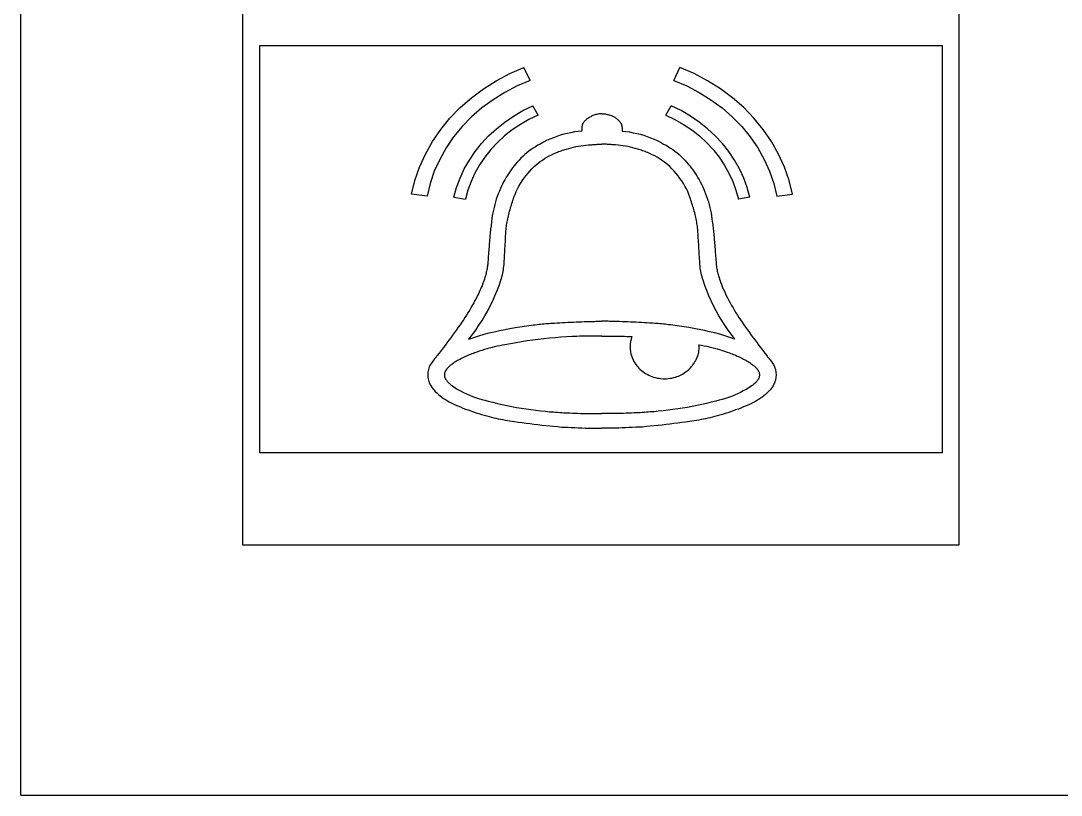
# Model space of a CAD drawing. Extents: x -193 to 229, y -92 to 157.
# Drawn here: x -3 to 100.8, y -91.6 to -14.3 of the extents above; entities that cross this region are included whole.
import ezdxf

# ---------------------------------------------------------------- set-up
doc = ezdxf.new("R2010")
doc.units = 0
doc.layers.get('0').update_dxf_attribs({"linetype": 'CONTINUOUS'})

msp = doc.modelspace()

# ---------------------------------------------------------------- linework, layer by layer
for p, q in [((19.13, 81.02), (19.13, -66.59)), ((90.66, -66.59), (90.66, 81.02)), ((-3.02, -91.57), (-3.02, 44.69)), ((20.83, -57.39), (20.83, -16.77)), ((20.83, -16.77), (88.96, -16.77)), ((88.96, -16.77), (88.96, -57.39)), ((44.44, -20.28), (45.79, -19.57)), ((45.79, -19.57), (47.2, -18.97)), ((47.83, -20.25), (47.2, -18.97)), ((62.16, -20.25), (62.78, -18.97)), ((64.19, -19.57), (62.78, -18.97)), ((65.54, -20.28), (64.19, -19.57)), ((43.17, -21.09), (44.44, -20.28)), ((47.83, -20.25), (46.53, -20.8)), ((62.16, -20.25), (63.45, -20.8)), ((66.82, -21.09), (65.54, -20.28)), ((41.96, -21.98), (43.17, -21.09)), ((45.29, -21.44), (44.12, -22.17)), ((46.53, -20.8), (45.29, -21.44)), ((63.45, -20.8), (64.69, -21.44)), ((64.69, -21.44), (65.87, -22.17)), ((68.02, -21.98), (66.82, -21.09)), ((40.85, -22.96), (41.96, -21.98)), ((44.12, -22.17), (43.01, -22.99)), ((47.1, -23.26), (48.08, -22.79)), ((48.61, -23.7), (48.08, -22.79)), ((61.38, -23.7), (61.91, -22.79)), ((62.89, -23.26), (61.91, -22.79)), ((65.87, -22.17), (66.98, -22.99)), ((69.14, -22.96), (68.02, -21.98)), ((39.82, -24.02), (40.85, -22.96)), ((41.98, -23.88), (41.04, -24.85)), ((43.01, -22.99), (41.98, -23.88)), ((45.29, -24.4), (46.17, -23.8)), ((46.17, -23.8), (47.1, -23.26)), ((48.61, -23.7), (47.71, -24.13)), ((53.75, -23.92), (53.82, -23.88)), ((53.82, -23.88), (53.9, -23.84)), ((53.99, -23.79), (53.9, -23.84)), ((54.08, -23.75), (53.99, -23.79)), ((54.18, -23.71), (54.08, -23.75)), ((54.27, -23.68), (54.18, -23.71)), ((54.37, -23.65), (54.27, -23.68)), ((54.47, -23.63), (54.37, -23.65)), ((54.58, -23.61), (54.47, -23.63)), ((54.68, -23.59), (54.58, -23.61)), ((54.78, -23.59), (54.68, -23.59)), ((54.89, -23.58), (54.78, -23.59)), ((54.99, -23.58), (54.89, -23.58)), ((54.99, -23.58), (55.1, -23.58)), ((55.1, -23.58), (55.2, -23.59)), ((55.2, -23.59), (55.31, -23.59)), ((55.31, -23.59), (55.41, -23.61)), ((55.41, -23.61), (55.51, -23.63)), ((55.51, -23.63), (55.61, -23.65)), ((55.61, -23.65), (55.71, -23.68)), ((55.71, -23.68), (55.81, -23.71)), ((55.81, -23.71), (55.91, -23.75)), ((55.91, -23.75), (56, -23.79)), ((56, -23.79), (56.09, -23.84)), ((56.17, -23.88), (56.09, -23.84)), ((56.24, -23.92), (56.17, -23.88)), ((61.38, -23.7), (62.27, -24.13)), ((63.82, -23.8), (62.89, -23.26)), ((64.7, -24.4), (63.82, -23.8)), ((66.98, -22.99), (68, -23.88)), ((68, -23.88), (68.94, -24.85)), ((70.16, -24.02), (69.14, -22.96)), ((38.9, -25.15), (39.82, -24.02)), ((41.04, -24.85), (40.19, -25.88)), ((44.46, -25.06), (45.29, -24.4)), ((46.85, -24.63), (46.04, -25.18)), ((47.71, -24.13), (46.85, -24.63)), ((53, -24.84), (52.99, -24.89)), ((52.99, -24.89), (52.99, -24.93)), ((53.01, -24.79), (53, -24.84)), ((53.02, -24.75), (53.01, -24.79)), ((53.03, -24.68), (53.02, -24.72)), ((53.02, -24.72), (53.02, -24.75)), ((53.04, -24.65), (53.03, -24.68)), ((53.05, -24.62), (53.04, -24.65)), ((53.07, -24.59), (53.05, -24.62)), ((53.08, -24.56), (53.07, -24.59)), ((53.1, -24.53), (53.08, -24.56)), ((53.12, -24.5), (53.1, -24.53)), ((53.13, -24.47), (53.12, -24.5)), ((53.13, -24.47), (53.15, -24.45)), ((53.15, -24.45), (53.18, -24.41)), ((53.18, -24.41), (53.23, -24.35)), ((53.23, -24.35), (53.29, -24.28)), ((53.29, -24.28), (53.35, -24.22)), ((53.35, -24.22), (53.41, -24.17)), ((53.41, -24.17), (53.47, -24.11)), ((53.47, -24.11), (53.53, -24.06)), ((53.53, -24.06), (53.6, -24.01)), ((53.6, -24.01), (53.67, -23.96)), ((53.67, -23.96), (53.75, -23.92)), ((56.31, -23.96), (56.24, -23.92)), ((56.38, -24.01), (56.31, -23.96)), ((56.45, -24.06), (56.38, -24.01)), ((56.52, -24.11), (56.45, -24.06)), ((56.58, -24.17), (56.52, -24.11)), ((56.64, -24.22), (56.58, -24.17)), ((56.7, -24.28), (56.64, -24.22)), ((56.75, -24.35), (56.7, -24.28)), ((56.8, -24.41), (56.75, -24.35)), ((56.83, -24.45), (56.8, -24.41)), ((56.85, -24.47), (56.83, -24.45)), ((56.85, -24.47), (56.87, -24.5)), ((56.87, -24.5), (56.89, -24.53)), ((56.89, -24.53), (56.9, -24.56)), ((56.9, -24.56), (56.92, -24.59)), ((56.92, -24.59), (56.93, -24.62)), ((56.93, -24.62), (56.94, -24.65)), ((56.94, -24.65), (56.95, -24.68)), ((56.95, -24.68), (56.96, -24.72)), ((56.96, -24.72), (56.97, -24.75)), ((56.97, -24.75), (56.98, -24.79)), ((56.98, -24.79), (56.99, -24.84)), ((56.99, -24.84), (56.99, -24.89)), ((56.99, -24.89), (57, -24.93)), ((62.27, -24.13), (63.13, -24.63)), ((63.13, -24.63), (63.95, -25.18)), ((65.53, -25.06), (64.7, -24.4)), ((68.94, -24.85), (69.79, -25.88)), ((71.09, -25.15), (70.16, -24.02)), ((38.08, -26.35), (38.9, -25.15)), ((40.19, -25.88), (39.45, -26.98)), ((42.97, -26.53), (43.68, -25.77)), ((43.68, -25.77), (44.46, -25.06)), ((45.27, -25.79), (44.56, -26.44)), ((46.04, -25.18), (45.27, -25.79)), ((50.48, -25.84), (50.14, -25.96)), ((50.82, -25.72), (50.48, -25.84)), ((51.18, -25.62), (50.82, -25.72)), ((51.53, -25.53), (51.18, -25.62)), ((51.89, -25.46), (51.53, -25.53)), ((52.25, -25.39), (51.89, -25.46)), ((52.62, -25.34), (52.25, -25.39)), ((52.99, -25.3), (52.62, -25.34)), ((52.99, -24.98), (52.98, -25.03)), ((52.98, -25.03), (52.98, -25.07)), ((52.98, -25.07), (52.98, -25.12)), ((52.98, -25.12), (52.98, -25.17)), ((52.98, -25.17), (52.98, -25.21)), ((52.98, -25.21), (52.98, -25.26)), ((52.98, -25.26), (52.99, -25.3)), ((52.99, -24.93), (52.99, -24.98)), ((57, -24.93), (57, -24.98)), ((57, -24.98), (57, -25.03)), ((57, -25.03), (57.01, -25.07)), ((57.01, -25.21), (57, -25.26)), ((57, -25.26), (57, -25.3)), ((57, -25.3), (57.37, -25.34)), ((57.01, -25.07), (57.01, -25.12)), ((57.01, -25.12), (57.01, -25.17)), ((57.01, -25.17), (57.01, -25.21)), ((57.37, -25.34), (57.73, -25.39)), ((57.73, -25.39), (58.1, -25.46)), ((58.1, -25.46), (58.46, -25.53)), ((58.46, -25.53), (58.81, -25.62)), ((58.81, -25.62), (59.16, -25.72)), ((59.16, -25.72), (59.51, -25.84)), ((59.51, -25.84), (59.85, -25.96)), ((63.95, -25.18), (64.72, -25.79)), ((64.72, -25.79), (65.43, -26.44)), ((66.3, -25.77), (65.53, -25.06)), ((67.01, -26.53), (66.3, -25.77)), ((69.79, -25.88), (70.54, -26.98)), ((71.91, -26.35), (71.09, -25.15)), ((37.38, -27.59), (38.08, -26.35)), ((39.45, -26.98), (38.8, -28.12)), ((42.33, -27.34), (42.97, -26.53)), ((44.56, -26.44), (43.9, -27.15)), ((48.37, -26.86), (48.14, -27)), ((48.6, -26.72), (48.37, -26.86)), ((48.84, -26.59), (48.6, -26.72)), ((49.15, -26.42), (48.84, -26.59)), ((49.47, -26.25), (49.15, -26.42)), ((49.8, -26.1), (49.47, -26.25)), ((50.14, -25.96), (49.8, -26.1)), ((51.68, -27.03), (51.91, -26.96)), ((51.91, -26.96), (52.16, -26.9)), ((52.16, -26.9), (52.4, -26.85)), ((52.4, -26.85), (52.64, -26.8)), ((52.64, -26.8), (52.89, -26.76)), ((52.89, -26.76), (53.14, -26.73)), ((53.14, -26.73), (53.39, -26.7)), ((53.39, -26.7), (53.64, -26.68)), ((53.64, -26.68), (53.89, -26.66)), ((53.89, -26.66), (53.98, -26.66)), ((53.98, -26.66), (54.07, -26.65)), ((54.07, -26.65), (54.16, -26.64)), ((54.16, -26.64), (54.25, -26.64)), ((54.25, -26.64), (54.35, -26.63)), ((54.35, -26.63), (54.44, -26.63)), ((54.44, -26.63), (54.53, -26.62)), ((54.53, -26.62), (54.62, -26.62)), ((54.62, -26.62), (54.72, -26.61)), ((54.72, -26.61), (54.81, -26.61)), ((54.81, -26.61), (54.9, -26.6)), ((54.9, -26.6), (54.99, -26.6)), ((55.09, -26.6), (54.99, -26.6)), ((55.18, -26.61), (55.09, -26.6)), ((55.27, -26.61), (55.18, -26.61)), ((55.36, -26.62), (55.27, -26.61)), ((55.46, -26.62), (55.36, -26.62)), ((55.55, -26.63), (55.46, -26.62)), ((55.64, -26.63), (55.55, -26.63)), ((55.73, -26.64), (55.64, -26.63)), ((55.82, -26.64), (55.73, -26.64)), ((55.92, -26.65), (55.82, -26.64)), ((56.01, -26.66), (55.92, -26.65)), ((56.1, -26.66), (56.01, -26.66)), ((56.35, -26.68), (56.1, -26.66)), ((56.6, -26.7), (56.35, -26.68)), ((56.85, -26.73), (56.6, -26.7)), ((57.1, -26.76), (56.85, -26.73)), ((57.34, -26.8), (57.1, -26.76)), ((57.59, -26.85), (57.34, -26.8)), ((57.83, -26.9), (57.59, -26.85)), ((58.07, -26.96), (57.83, -26.9)), ((58.31, -27.03), (58.07, -26.96)), ((59.85, -25.96), (60.19, -26.1)), ((60.19, -26.1), (60.51, -26.25)), ((60.51, -26.25), (60.84, -26.42)), ((60.84, -26.42), (61.15, -26.59)), ((61.15, -26.59), (61.39, -26.72)), ((61.39, -26.72), (61.62, -26.86)), ((61.62, -26.86), (61.85, -27)), ((65.43, -26.44), (66.08, -27.15)), ((67.66, -27.34), (67.01, -26.53)), ((70.54, -26.98), (71.19, -28.12)), ((72.61, -27.59), (71.91, -26.35)), ((36.78, -28.89), (37.38, -27.59)), ((41.76, -28.19), (42.33, -27.34)), ((43.31, -27.89), (42.78, -28.68)), ((43.9, -27.15), (43.31, -27.89)), ((46.9, -28.01), (46.72, -28.19)), ((47.09, -27.82), (46.9, -28.01)), ((47.29, -27.65), (47.09, -27.82)), ((47.49, -27.48), (47.29, -27.65)), ((47.7, -27.31), (47.49, -27.48)), ((47.92, -27.15), (47.7, -27.31)), ((48.14, -27), (47.92, -27.15)), ((49.27, -28.05), (49.5, -27.91)), ((49.5, -27.91), (49.73, -27.78)), ((49.73, -27.78), (49.97, -27.66)), ((49.97, -27.66), (50.21, -27.55)), ((50.21, -27.55), (50.33, -27.5)), ((50.33, -27.5), (50.45, -27.45)), ((50.45, -27.45), (50.57, -27.4)), ((50.57, -27.4), (50.69, -27.35)), ((50.69, -27.35), (50.81, -27.31)), ((50.81, -27.31), (50.93, -27.26)), ((50.93, -27.26), (51.06, -27.22)), ((51.06, -27.22), (51.18, -27.18)), ((51.18, -27.18), (51.3, -27.14)), ((51.3, -27.14), (51.43, -27.1)), ((51.43, -27.1), (51.55, -27.06)), ((51.55, -27.06), (51.68, -27.03)), ((58.44, -27.06), (58.31, -27.03)), ((58.56, -27.1), (58.44, -27.06)), ((58.69, -27.14), (58.56, -27.1)), ((58.81, -27.18), (58.69, -27.14)), ((58.93, -27.22), (58.81, -27.18)), ((59.05, -27.26), (58.93, -27.22)), ((59.18, -27.31), (59.05, -27.26)), ((59.3, -27.35), (59.18, -27.31)), ((59.42, -27.4), (59.3, -27.35)), ((59.54, -27.45), (59.42, -27.4)), ((59.66, -27.5), (59.54, -27.45)), ((59.77, -27.55), (59.66, -27.5)), ((60.02, -27.66), (59.77, -27.55)), ((60.26, -27.78), (60.02, -27.66)), ((60.49, -27.91), (60.26, -27.78)), ((60.72, -28.05), (60.49, -27.91)), ((61.85, -27), (62.07, -27.15)), ((62.07, -27.15), (62.28, -27.31)), ((62.28, -27.31), (62.49, -27.48)), ((62.49, -27.48), (62.7, -27.65)), ((62.7, -27.65), (62.89, -27.82)), ((62.89, -27.82), (63.08, -28.01)), ((63.08, -28.01), (63.27, -28.19)), ((66.08, -27.15), (66.68, -27.89)), ((66.68, -27.89), (67.2, -28.68)), ((68.23, -28.19), (67.66, -27.34)), ((73.2, -28.89), (72.61, -27.59)), ((36.31, -30.22), (36.78, -28.89)), ((38.8, -28.12), (38.26, -29.31)), ((40.83, -29.99), (41.25, -29.08)), ((41.25, -29.08), (41.76, -28.19)), ((42.78, -28.68), (42.32, -29.49)), ((46.08, -28.97), (45.93, -29.16)), ((46.22, -28.77), (46.08, -28.97)), ((46.38, -28.59), (46.22, -28.77)), ((46.54, -28.39), (46.38, -28.59)), ((46.72, -28.19), (46.54, -28.39)), ((47.79, -29.29), (48.01, -29.06)), ((48.01, -29.06), (48.23, -28.84)), ((48.23, -28.84), (48.42, -28.67)), ((48.42, -28.67), (48.62, -28.5)), ((48.62, -28.5), (48.83, -28.34)), ((48.83, -28.34), (49.05, -28.19)), ((49.05, -28.19), (49.27, -28.05)), ((60.94, -28.19), (60.72, -28.05)), ((61.15, -28.34), (60.94, -28.19)), ((61.36, -28.5), (61.15, -28.34)), ((61.56, -28.67), (61.36, -28.5)), ((61.76, -28.84), (61.56, -28.67)), ((61.98, -29.06), (61.76, -28.84)), ((62.2, -29.29), (61.98, -29.06)), ((63.27, -28.19), (63.44, -28.39)), ((63.44, -28.39), (63.61, -28.59)), ((63.61, -28.59), (63.76, -28.77)), ((63.76, -28.77), (63.91, -28.97)), ((63.91, -28.97), (64.05, -29.16)), ((67.2, -28.68), (67.66, -29.49)), ((68.73, -29.08), (68.23, -28.19)), ((69.16, -29.99), (68.73, -29.08)), ((71.19, -28.12), (71.72, -29.31)), ((73.67, -30.22), (73.2, -28.89)), ((38.26, -29.31), (37.84, -30.54)), ((40.48, -30.93), (40.83, -29.99)), ((42.32, -29.49), (41.94, -30.34)), ((45.41, -29.96), (45.29, -30.17)), ((45.53, -29.76), (45.41, -29.96)), ((45.66, -29.56), (45.53, -29.76)), ((45.8, -29.36), (45.66, -29.56)), ((45.93, -29.16), (45.8, -29.36)), ((47.03, -30.27), (47.2, -30.02)), ((47.2, -30.02), (47.39, -29.77)), ((47.39, -29.77), (47.58, -29.53)), ((47.58, -29.53), (47.79, -29.29)), ((62.4, -29.53), (62.2, -29.29)), ((62.6, -29.77), (62.4, -29.53)), ((62.78, -30.02), (62.6, -29.77)), ((62.96, -30.27), (62.78, -30.02)), ((64.05, -29.16), (64.19, -29.36)), ((64.19, -29.36), (64.32, -29.56)), ((64.32, -29.56), (64.45, -29.76)), ((64.45, -29.76), (64.58, -29.96)), ((64.58, -29.96), (64.69, -30.17)), ((67.66, -29.49), (68.05, -30.34)), ((69.5, -30.93), (69.16, -29.99)), ((71.72, -29.31), (72.15, -30.54)), ((35.97, -31.59), (36.31, -30.22)), ((37.84, -30.54), (37.53, -31.79)), ((40.22, -31.9), (40.48, -30.93)), ((41.94, -30.34), (41.62, -31.21)), ((44.86, -31.02), (44.75, -31.28)), ((44.96, -30.8), (44.86, -31.02)), ((45.07, -30.59), (44.96, -30.8)), ((45.18, -30.38), (45.07, -30.59)), ((45.29, -30.17), (45.18, -30.38)), ((46.44, -31.34), (46.57, -31.07)), ((46.57, -31.07), (46.71, -30.8)), ((46.71, -30.8), (46.86, -30.53)), ((46.86, -30.53), (47.03, -30.27)), ((63.12, -30.53), (62.96, -30.27)), ((63.28, -30.8), (63.12, -30.53)), ((63.42, -31.07), (63.28, -30.8)), ((63.55, -31.34), (63.42, -31.07)), ((64.69, -30.17), (64.81, -30.38)), ((64.81, -30.38), (64.92, -30.59)), ((64.92, -30.59), (65.02, -30.8)), ((65.02, -30.8), (65.12, -31.02)), ((65.12, -31.02), (65.24, -31.28)), ((68.05, -30.34), (68.37, -31.21)), ((69.77, -31.9), (69.5, -30.93)), ((72.15, -30.54), (72.46, -31.79)), ((74.02, -31.59), (73.67, -30.22)), ((37.53, -31.79), (35.97, -31.59)), ((40.22, -31.9), (41.38, -32.1)), ((41.62, -31.21), (41.38, -32.1)), ((44.45, -32.09), (44.37, -32.37)), ((44.54, -31.82), (44.45, -32.09)), ((44.64, -31.55), (44.54, -31.82)), ((44.75, -31.28), (44.64, -31.55)), ((46.11, -32.21), (46.16, -32.06)), ((46.16, -32.06), (46.21, -31.9)), ((46.21, -31.9), (46.32, -31.62)), ((46.32, -31.62), (46.44, -31.34)), ((63.67, -31.62), (63.55, -31.34)), ((63.78, -31.9), (63.67, -31.62)), ((63.83, -32.06), (63.78, -31.9)), ((63.88, -32.21), (63.83, -32.06)), ((65.24, -31.28), (65.34, -31.55)), ((65.34, -31.55), (65.44, -31.82)), ((65.44, -31.82), (65.54, -32.09)), ((65.54, -32.09), (65.62, -32.37)), ((68.37, -31.21), (68.61, -32.1)), ((69.77, -31.9), (68.61, -32.1)), ((72.46, -31.79), (74.02, -31.59)), ((44.16, -33.2), (44.1, -33.47)), ((44.22, -32.92), (44.16, -33.2)), ((44.29, -32.64), (44.22, -32.92)), ((44.37, -32.37), (44.29, -32.64)), ((45.77, -33.3), (45.82, -33.14)), ((45.82, -33.14), (45.86, -32.99)), ((45.86, -32.99), (45.91, -32.83)), ((45.91, -32.83), (45.96, -32.68)), ((45.96, -32.68), (46, -32.52)), ((46, -32.52), (46.05, -32.36)), ((46.05, -32.36), (46.11, -32.21)), ((63.93, -32.36), (63.88, -32.21)), ((63.98, -32.52), (63.93, -32.36)), ((64.03, -32.68), (63.98, -32.52)), ((64.08, -32.83), (64.03, -32.68)), ((64.12, -32.99), (64.08, -32.83)), ((64.17, -33.14), (64.12, -32.99)), ((64.21, -33.3), (64.17, -33.14)), ((65.62, -32.37), (65.7, -32.64)), ((65.7, -32.64), (65.77, -32.92)), ((65.77, -32.92), (65.83, -33.2)), ((65.83, -33.2), (65.89, -33.47)), ((44.01, -34.04), (43.98, -34.32)), ((44.05, -33.76), (44.01, -34.04)), ((44.1, -33.47), (44.05, -33.76)), ((45.53, -34.36), (45.56, -34.22)), ((45.56, -34.22), (45.59, -34.07)), ((45.59, -34.07), (45.62, -33.92)), ((45.62, -33.92), (45.65, -33.77)), ((45.65, -33.77), (45.69, -33.61)), ((45.69, -33.61), (45.73, -33.46)), ((45.73, -33.46), (45.77, -33.3)), ((64.25, -33.46), (64.21, -33.3)), ((64.29, -33.61), (64.25, -33.46)), ((64.33, -33.77), (64.29, -33.61)), ((64.37, -33.92), (64.33, -33.77)), ((64.4, -34.07), (64.37, -33.92)), ((64.43, -34.22), (64.4, -34.07)), ((64.46, -34.36), (64.43, -34.22)), ((65.89, -33.47), (65.93, -33.76)), ((65.93, -33.76), (65.97, -34.04)), ((65.97, -34.04), (66, -34.32)), ((43.86, -35.23), (43.85, -35.39)), ((43.88, -35.08), (43.86, -35.23)), ((43.9, -34.93), (43.88, -35.08)), ((43.92, -34.78), (43.9, -34.93)), ((43.94, -34.62), (43.92, -34.78)), ((43.96, -34.47), (43.94, -34.62)), ((43.98, -34.32), (43.96, -34.47)), ((45.4, -35.41), (45.41, -35.26)), ((45.41, -35.26), (45.43, -35.11)), ((45.43, -35.11), (45.44, -34.96)), ((45.44, -34.96), (45.46, -34.81)), ((45.46, -34.81), (45.48, -34.66)), ((45.48, -34.66), (45.5, -34.51)), ((45.5, -34.51), (45.53, -34.36)), ((64.48, -34.51), (64.46, -34.36)), ((64.51, -34.66), (64.48, -34.51)), ((64.53, -34.81), (64.51, -34.66)), ((64.54, -34.96), (64.53, -34.81)), ((64.56, -35.11), (64.54, -34.96)), ((64.57, -35.26), (64.56, -35.11)), ((64.58, -35.41), (64.57, -35.26)), ((66, -34.32), (66.03, -34.47)), ((66.03, -34.47), (66.05, -34.62)), ((66.05, -34.62), (66.07, -34.78)), ((66.07, -34.78), (66.09, -34.93)), ((66.09, -34.93), (66.11, -35.08)), ((66.11, -35.08), (66.13, -35.23)), ((66.13, -35.23), (66.14, -35.39)), ((43.76, -36.33), (43.75, -36.51)), ((43.78, -36.15), (43.76, -36.33)), ((43.79, -36), (43.78, -36.15)), ((43.8, -35.84), (43.79, -36)), ((43.81, -35.69), (43.8, -35.84)), ((43.83, -35.54), (43.81, -35.69)), ((43.85, -35.39), (43.83, -35.54)), ((45.35, -36.4), (45.36, -36.19)), ((45.36, -36.19), (45.37, -35.98)), ((45.37, -35.98), (45.38, -35.77)), ((45.38, -35.77), (45.39, -35.56)), ((45.39, -35.56), (45.4, -35.41)), ((64.59, -35.56), (64.58, -35.41)), ((64.6, -35.77), (64.59, -35.56)), ((64.61, -35.98), (64.6, -35.77)), ((64.62, -36.19), (64.61, -35.98)), ((64.64, -36.4), (64.62, -36.19)), ((66.14, -35.39), (66.16, -35.54)), ((66.16, -35.54), (66.17, -35.69)), ((66.17, -35.69), (66.19, -35.84)), ((66.19, -35.84), (66.2, -36)), ((66.2, -36), (66.21, -36.15)), ((66.21, -36.15), (66.22, -36.33)), ((66.22, -36.33), (66.24, -36.51)), ((43.69, -37.24), (43.68, -37.42)), ((43.7, -37.06), (43.69, -37.24)), ((43.72, -36.88), (43.7, -37.06)), ((43.73, -36.7), (43.72, -36.88)), ((43.75, -36.51), (43.73, -36.7)), ((45.29, -37.44), (45.3, -37.23)), ((45.3, -37.23), (45.31, -37.02)), ((45.31, -37.02), (45.33, -36.81)), ((45.33, -36.81), (45.34, -36.6)), ((45.34, -36.6), (45.35, -36.4)), ((64.65, -36.6), (64.64, -36.4)), ((64.66, -36.81), (64.65, -36.6)), ((64.67, -37.02), (64.66, -36.81)), ((64.69, -37.23), (64.67, -37.02)), ((64.7, -37.44), (64.69, -37.23)), ((66.24, -36.51), (66.25, -36.7)), ((66.25, -36.7), (66.27, -36.88)), ((66.27, -36.88), (66.28, -37.06)), ((66.28, -37.06), (66.3, -37.24)), ((66.3, -37.24), (66.31, -37.42)), ((43.61, -38.34), (43.6, -38.45)), ((43.62, -38.15), (43.61, -38.34)), ((43.64, -37.97), (43.62, -38.15)), ((43.65, -37.79), (43.64, -37.97)), ((43.66, -37.61), (43.65, -37.79)), ((43.68, -37.42), (43.66, -37.61)), ((45.22, -38.6), (45.23, -38.42)), ((45.23, -38.42), (45.24, -38.24)), ((45.24, -38.24), (45.25, -38.06)), ((45.25, -38.06), (45.26, -37.85)), ((45.26, -37.85), (45.27, -37.65)), ((45.27, -37.65), (45.29, -37.44)), ((64.71, -37.65), (64.7, -37.44)), ((64.73, -37.85), (64.71, -37.65)), ((64.74, -38.06), (64.73, -37.85)), ((64.75, -38.24), (64.74, -38.06)), ((64.75, -38.42), (64.75, -38.24)), ((64.77, -38.6), (64.75, -38.42)), ((66.31, -37.42), (66.32, -37.61)), ((66.32, -37.61), (66.34, -37.79)), ((66.34, -37.79), (66.35, -37.97)), ((66.35, -37.97), (66.36, -38.15)), ((66.36, -38.15), (66.38, -38.34)), ((66.38, -38.34), (66.39, -38.45)), ((43.45, -39.38), (43.42, -39.5)), ((43.48, -39.27), (43.45, -39.38)), ((43.5, -39.15), (43.48, -39.27)), ((43.52, -39.04), (43.5, -39.15)), ((43.54, -38.92), (43.52, -39.04)), ((43.56, -38.8), (43.54, -38.92)), ((43.58, -38.69), (43.56, -38.8)), ((43.59, -38.57), (43.58, -38.69)), ((43.6, -38.45), (43.59, -38.57)), ((45.09, -39.48), (45.12, -39.31)), ((45.12, -39.31), (45.15, -39.13)), ((45.15, -39.13), (45.18, -38.95)), ((45.18, -38.95), (45.2, -38.78)), ((45.2, -38.78), (45.22, -38.6)), ((64.78, -38.78), (64.77, -38.6)), ((64.81, -38.95), (64.78, -38.78)), ((64.83, -39.13), (64.81, -38.95)), ((64.86, -39.31), (64.83, -39.13)), ((64.9, -39.48), (64.86, -39.31)), ((66.39, -38.45), (66.4, -38.57)), ((66.4, -38.57), (66.41, -38.69)), ((66.41, -38.69), (66.43, -38.8)), ((66.43, -38.8), (66.44, -38.92)), ((66.44, -38.92), (66.46, -39.04)), ((66.46, -39.04), (66.49, -39.15)), ((66.49, -39.15), (66.51, -39.27)), ((66.51, -39.27), (66.54, -39.38)), ((66.54, -39.38), (66.56, -39.5)), ((43.14, -40.4), (43.08, -40.57)), ((43.2, -40.23), (43.14, -40.4)), ((43.26, -40.07), (43.2, -40.23)), ((43.31, -39.9), (43.26, -40.07)), ((43.36, -39.73), (43.31, -39.9)), ((43.39, -39.61), (43.36, -39.73)), ((43.42, -39.5), (43.39, -39.61)), ((44.72, -40.7), (44.9, -40.18)), ((44.9, -40.18), (44.95, -40.01)), ((44.95, -40.01), (45, -39.83)), ((45, -39.83), (45.05, -39.66)), ((45.05, -39.66), (45.09, -39.48)), ((64.94, -39.66), (64.9, -39.48)), ((64.99, -39.83), (64.94, -39.66)), ((65.03, -40.01), (64.99, -39.83)), ((65.09, -40.18), (65.03, -40.01)), ((65.27, -40.7), (65.09, -40.18)), ((66.56, -39.5), (66.59, -39.61)), ((66.59, -39.61), (66.63, -39.73)), ((66.63, -39.73), (66.68, -39.9)), ((66.68, -39.9), (66.73, -40.07)), ((66.73, -40.07), (66.79, -40.23)), ((66.79, -40.23), (66.84, -40.4)), ((66.84, -40.4), (66.91, -40.57)), ((42.74, -41.38), (42.66, -41.54)), ((42.81, -41.22), (42.74, -41.38)), ((42.88, -41.06), (42.81, -41.22)), ((42.95, -40.9), (42.88, -41.06)), ((43.02, -40.73), (42.95, -40.9)), ((43.08, -40.57), (43.02, -40.73)), ((44.31, -41.73), (44.53, -41.22)), ((44.53, -41.22), (44.72, -40.7)), ((65.46, -41.22), (65.27, -40.7)), ((65.67, -41.73), (65.46, -41.22)), ((66.91, -40.57), (66.97, -40.73)), ((66.97, -40.73), (67.04, -40.9)), ((67.04, -40.9), (67.1, -41.06)), ((67.1, -41.06), (67.18, -41.22)), ((67.18, -41.22), (67.25, -41.38)), ((67.25, -41.38), (67.33, -41.54)), ((42.19, -42.45), (42.05, -42.7)), ((42.32, -42.2), (42.19, -42.45)), ((42.46, -41.95), (42.32, -42.2)), ((42.58, -41.7), (42.46, -41.95)), ((42.66, -41.54), (42.58, -41.7)), ((43.84, -42.74), (44.09, -42.24)), ((44.09, -42.24), (44.31, -41.73)), ((65.9, -42.24), (65.67, -41.73)), ((66.14, -42.74), (65.9, -42.24)), ((67.33, -41.54), (67.4, -41.7)), ((67.4, -41.7), (67.53, -41.95)), ((67.53, -41.95), (67.66, -42.2)), ((67.66, -42.2), (67.8, -42.45)), ((67.8, -42.45), (67.93, -42.7)), ((41.62, -43.43), (41.47, -43.67)), ((41.77, -43.19), (41.62, -43.43)), ((41.91, -42.94), (41.77, -43.19)), ((42.05, -42.7), (41.91, -42.94)), ((43.31, -43.73), (43.59, -43.24)), ((43.59, -43.24), (43.84, -42.74)), ((66.4, -43.24), (66.14, -42.74)), ((66.67, -43.73), (66.4, -43.24)), ((67.93, -42.7), (68.08, -42.94)), ((68.08, -42.94), (68.22, -43.19)), ((68.22, -43.19), (68.37, -43.43)), ((68.37, -43.43), (68.52, -43.67)), ((40.84, -44.62), (40.65, -44.88)), ((41, -44.38), (40.84, -44.62)), ((41.16, -44.15), (41, -44.38)), ((41.32, -43.91), (41.16, -44.15)), ((41.47, -43.67), (41.32, -43.91)), ((42.72, -44.68), (43.02, -44.21)), ((43.02, -44.21), (43.31, -43.73)), ((47.93, -44.67), (48.16, -44.64)), ((48.16, -44.64), (48.33, -44.62)), ((48.33, -44.62), (48.51, -44.6)), ((48.51, -44.6), (48.68, -44.58)), ((48.68, -44.58), (48.86, -44.56)), ((48.86, -44.56), (49.03, -44.55)), ((49.03, -44.55), (49.2, -44.53)), ((49.2, -44.53), (49.38, -44.51)), ((49.38, -44.51), (49.55, -44.5)), ((49.55, -44.5), (49.73, -44.49)), ((49.73, -44.49), (49.9, -44.48)), ((49.9, -44.48), (50.08, -44.47)), ((50.08, -44.47), (50.25, -44.46)), ((50.25, -44.46), (50.52, -44.44)), ((50.52, -44.44), (50.79, -44.43)), ((50.79, -44.43), (51.06, -44.41)), ((51.06, -44.41), (51.33, -44.4)), ((51.33, -44.4), (51.6, -44.38)), ((51.6, -44.38), (51.87, -44.37)), ((51.87, -44.37), (52.14, -44.36)), ((52.14, -44.36), (52.41, -44.34)), ((52.41, -44.34), (52.68, -44.33)), ((52.68, -44.33), (52.95, -44.32)), ((52.95, -44.32), (53.22, -44.31)), ((53.22, -44.31), (53.49, -44.3)), ((53.49, -44.3), (53.62, -44.3)), ((53.62, -44.3), (53.74, -44.3)), ((53.74, -44.3), (53.87, -44.29)), ((53.87, -44.29), (53.99, -44.29)), ((53.99, -44.29), (54.12, -44.29)), ((54.12, -44.29), (54.24, -44.29)), ((54.24, -44.29), (54.37, -44.28)), ((54.37, -44.28), (54.49, -44.28)), ((54.49, -44.28), (54.62, -44.28)), ((54.62, -44.28), (54.74, -44.28)), ((54.74, -44.28), (54.87, -44.28)), ((54.87, -44.28), (54.99, -44.28)), ((55.12, -44.28), (54.99, -44.28)), ((55.24, -44.28), (55.12, -44.28)), ((55.37, -44.28), (55.24, -44.28)), ((55.49, -44.28), (55.37, -44.28)), ((55.62, -44.28), (55.49, -44.28)), ((55.74, -44.29), (55.62, -44.28)), ((55.87, -44.29), (55.74, -44.29)), ((55.99, -44.29), (55.87, -44.29)), ((56.12, -44.29), (55.99, -44.29)), ((56.24, -44.3), (56.12, -44.29)), ((56.37, -44.3), (56.24, -44.3)), ((56.49, -44.3), (56.37, -44.3)), ((56.76, -44.31), (56.49, -44.3)), ((57.03, -44.32), (56.76, -44.31)), ((57.3, -44.33), (57.03, -44.32)), ((57.58, -44.34), (57.3, -44.33)), ((57.85, -44.36), (57.58, -44.34)), ((58.12, -44.37), (57.85, -44.36)), ((58.39, -44.38), (58.12, -44.37)), ((58.66, -44.4), (58.39, -44.38)), ((58.93, -44.41), (58.66, -44.4)), ((59.2, -44.43), (58.93, -44.41)), ((59.47, -44.44), (59.2, -44.43)), ((59.74, -44.46), (59.47, -44.44)), ((59.91, -44.47), (59.74, -44.46)), ((60.08, -44.48), (59.91, -44.47)), ((60.26, -44.49), (60.08, -44.48)), ((60.43, -44.5), (60.26, -44.49)), ((60.61, -44.51), (60.43, -44.5)), ((60.78, -44.53), (60.61, -44.51)), ((60.96, -44.55), (60.78, -44.53)), ((61.13, -44.56), (60.96, -44.55)), ((61.31, -44.58), (61.13, -44.56)), ((61.48, -44.6), (61.31, -44.58)), ((61.65, -44.62), (61.48, -44.6)), ((61.83, -44.64), (61.65, -44.62)), ((62.06, -44.67), (61.83, -44.64)), ((66.96, -44.21), (66.67, -43.73)), ((67.27, -44.68), (66.96, -44.21)), ((68.52, -43.67), (68.67, -43.91)), ((68.67, -43.91), (68.83, -44.15)), ((68.83, -44.15), (68.99, -44.38)), ((68.99, -44.38), (69.15, -44.62)), ((69.15, -44.62), (69.33, -44.88)), ((40.09, -45.66), (39.9, -45.92)), ((40.28, -45.4), (40.09, -45.66)), ((40.47, -45.14), (40.28, -45.4)), ((40.65, -44.88), (40.47, -45.14)), ((41.72, -46.06), (42.07, -45.61)), ((42.07, -45.61), (42.4, -45.15)), ((42.4, -45.15), (42.72, -44.68)), ((42.72, -45.73), (43.23, -45.58)), ((43.23, -45.58), (43.74, -45.44)), ((43.74, -45.44), (44.25, -45.32)), ((44.25, -45.32), (44.77, -45.2)), ((44.77, -45.2), (45.29, -45.09)), ((45.29, -45.09), (45.81, -44.99)), ((45.81, -44.99), (46.33, -44.9)), ((46.33, -44.9), (46.56, -44.87)), ((46.56, -44.87), (46.79, -44.83)), ((46.79, -44.83), (47.02, -44.79)), ((47.02, -44.79), (47.24, -44.76)), ((47.24, -44.76), (47.47, -44.73)), ((47.47, -44.73), (47.7, -44.7)), ((47.7, -44.7), (47.93, -44.67)), ((62.29, -44.7), (62.06, -44.67)), ((62.51, -44.73), (62.29, -44.7)), ((62.74, -44.76), (62.51, -44.73)), ((62.97, -44.79), (62.74, -44.76)), ((63.2, -44.83), (62.97, -44.79)), ((63.43, -44.87), (63.2, -44.83)), ((63.65, -44.9), (63.43, -44.87)), ((64.18, -44.99), (63.65, -44.9)), ((64.7, -45.09), (64.18, -44.99)), ((65.22, -45.2), (64.7, -45.09)), ((65.74, -45.32), (65.22, -45.2)), ((66.25, -45.44), (65.74, -45.32)), ((66.76, -45.58), (66.25, -45.44)), ((67.26, -45.73), (66.76, -45.58)), ((67.59, -45.15), (67.27, -44.68)), ((67.92, -45.61), (67.59, -45.15)), ((68.27, -46.06), (67.92, -45.61)), ((69.33, -44.88), (69.52, -45.14)), ((69.52, -45.14), (69.71, -45.4)), ((69.71, -45.4), (69.89, -45.66)), ((69.89, -45.66), (70.08, -45.92)), ((39.33, -46.69), (39.13, -46.94)), ((39.52, -46.43), (39.33, -46.69)), ((39.71, -46.18), (39.52, -46.43)), ((39.9, -45.92), (39.71, -46.18)), ((41.72, -46.06), (42.22, -45.89)), ((42.22, -45.89), (42.72, -45.73)), ((44.79, -46.72), (44.53, -46.77)), ((45.05, -46.67), (44.79, -46.72)), ((45.31, -46.62), (45.05, -46.67)), ((45.86, -46.52), (45.31, -46.62)), ((46.42, -46.42), (45.86, -46.52)), ((46.97, -46.33), (46.42, -46.42)), ((47.53, -46.24), (46.97, -46.33)), ((48.08, -46.16), (47.53, -46.24)), ((48.64, -46.09), (48.08, -46.16)), ((49.2, -46.03), (48.64, -46.09)), ((49.76, -45.97), (49.2, -46.03)), ((50.32, -45.92), (49.76, -45.97)), ((50.88, -45.87), (50.32, -45.92)), ((51.44, -45.84), (50.88, -45.87)), ((52.01, -45.81), (51.44, -45.84)), ((52.26, -45.8), (52.01, -45.81)), ((52.5, -45.79), (52.26, -45.8)), ((52.75, -45.78), (52.5, -45.79)), ((53, -45.77), (52.75, -45.78)), ((53.25, -45.77), (53, -45.77)), ((53.5, -45.76), (53.25, -45.77)), ((53.75, -45.76), (53.5, -45.76)), ((54, -45.76), (53.75, -45.76)), ((54.25, -45.75), (54, -45.76)), ((54.5, -45.75), (54.25, -45.75)), ((54.74, -45.76), (54.5, -45.75)), ((54.99, -45.76), (54.74, -45.76)), ((54.99, -45.76), (55.24, -45.76)), ((55.24, -45.76), (55.49, -45.75)), ((55.49, -45.75), (55.74, -45.75)), ((55.74, -45.75), (55.99, -45.76)), ((55.99, -45.76), (56.24, -45.76)), ((56.24, -45.76), (56.49, -45.76)), ((56.49, -45.76), (56.74, -45.77)), ((56.74, -45.77), (56.98, -45.77)), ((56.98, -45.77), (57.23, -45.78)), ((57.23, -45.78), (57.48, -45.79)), ((57.48, -45.79), (57.73, -45.8)), ((57.73, -45.8), (57.98, -45.81)), ((57.81, -46.55), (57.8, -46.81)), ((57.84, -46.3), (57.81, -46.55)), ((57.9, -46.05), (57.84, -46.3)), ((57.98, -45.81), (57.9, -46.05)), ((64.69, -46.74), (64.68, -46.62)), ((64.68, -46.62), (64.94, -46.67)), ((64.94, -46.67), (65.2, -46.72)), ((65.2, -46.72), (65.45, -46.77)), ((67.77, -45.89), (67.26, -45.73)), ((68.27, -46.06), (67.77, -45.89)), ((70.08, -45.92), (70.27, -46.18)), ((70.27, -46.18), (70.47, -46.43)), ((70.47, -46.43), (70.66, -46.69)), ((70.66, -46.69), (70.85, -46.94)), ((38.52, -47.74), (38.49, -47.78)), ((38.54, -47.71), (38.52, -47.74)), ((38.74, -47.45), (38.54, -47.71)), ((38.94, -47.2), (38.74, -47.45)), ((39.13, -46.94), (38.94, -47.2)), ((41.48, -47.75), (41.36, -47.81)), ((41.61, -47.7), (41.48, -47.75)), ((41.74, -47.64), (41.61, -47.7)), ((41.87, -47.59), (41.74, -47.64)), ((42, -47.54), (41.87, -47.59)), ((42.13, -47.49), (42, -47.54)), ((42.26, -47.44), (42.13, -47.49)), ((42.51, -47.35), (42.26, -47.44)), ((42.75, -47.26), (42.51, -47.35)), ((43, -47.18), (42.75, -47.26)), ((43.26, -47.1), (43, -47.18)), ((43.51, -47.03), (43.26, -47.1)), ((43.76, -46.96), (43.51, -47.03)), ((44.02, -46.89), (43.76, -46.96)), ((44.27, -46.83), (44.02, -46.89)), ((44.53, -46.77), (44.27, -46.83)), ((57.8, -46.81), (57.81, -47.06)), ((57.81, -47.06), (57.84, -47.31)), ((57.84, -47.31), (57.89, -47.56)), ((57.89, -47.56), (57.96, -47.81)), ((64.52, -47.83), (64.56, -47.73)), ((64.56, -47.73), (64.59, -47.62)), ((64.59, -47.62), (64.62, -47.51)), ((64.62, -47.51), (64.65, -47.4)), ((64.65, -47.4), (64.67, -47.29)), ((64.67, -47.29), (64.68, -47.18)), ((64.68, -47.18), (64.69, -47.07)), ((64.69, -46.85), (64.69, -46.74)), ((64.69, -46.96), (64.69, -46.85)), ((64.69, -47.07), (64.69, -46.96)), ((65.45, -46.77), (65.71, -46.83)), ((65.71, -46.83), (65.97, -46.89)), ((65.97, -46.89), (66.22, -46.96)), ((66.22, -46.96), (66.48, -47.03)), ((66.48, -47.03), (66.73, -47.1)), ((66.73, -47.1), (66.98, -47.18)), ((66.98, -47.18), (67.23, -47.26)), ((67.23, -47.26), (67.48, -47.35)), ((67.48, -47.35), (67.73, -47.44)), ((67.73, -47.44), (67.86, -47.49)), ((67.86, -47.49), (67.99, -47.54)), ((67.99, -47.54), (68.12, -47.59)), ((68.12, -47.59), (68.25, -47.64)), ((68.25, -47.64), (68.38, -47.7)), ((68.38, -47.7), (68.5, -47.75)), ((68.5, -47.75), (68.63, -47.81)), ((70.85, -46.94), (71.05, -47.2)), ((71.05, -47.2), (71.25, -47.45)), ((71.25, -47.45), (71.44, -47.71)), ((71.44, -47.71), (71.47, -47.74)), ((71.47, -47.74), (71.5, -47.78)), ((37.88, -48.59), (37.76, -48.84)), ((38.03, -48.35), (37.88, -48.59)), ((38.21, -48.14), (38.03, -48.35)), ((38.24, -48.1), (38.21, -48.14)), ((38.26, -48.07), (38.24, -48.1)), ((38.29, -48.03), (38.26, -48.07)), ((38.32, -48), (38.29, -48.03)), ((38.35, -47.96), (38.32, -48)), ((38.38, -47.92), (38.35, -47.96)), ((38.41, -47.89), (38.38, -47.92)), ((38.43, -47.85), (38.41, -47.89)), ((38.46, -47.82), (38.43, -47.85)), ((38.49, -47.78), (38.46, -47.82)), ((39.73, -48.8), (39.7, -48.83)), ((39.81, -48.73), (39.73, -48.8)), ((39.89, -48.67), (39.81, -48.73)), ((39.96, -48.61), (39.89, -48.67)), ((40.04, -48.55), (39.96, -48.61)), ((40.13, -48.49), (40.04, -48.55)), ((40.21, -48.43), (40.13, -48.49)), ((40.29, -48.37), (40.21, -48.43)), ((40.38, -48.32), (40.29, -48.37)), ((40.46, -48.26), (40.38, -48.32)), ((40.55, -48.21), (40.46, -48.26)), ((40.64, -48.16), (40.55, -48.21)), ((40.73, -48.11), (40.64, -48.16)), ((40.86, -48.05), (40.73, -48.11)), ((40.98, -47.99), (40.86, -48.05)), ((41.1, -47.93), (40.98, -47.99)), ((41.23, -47.87), (41.1, -47.93)), ((41.36, -47.81), (41.23, -47.87)), ((57.96, -47.81), (58.06, -48.05)), ((58.06, -48.05), (58.18, -48.28)), ((58.18, -48.28), (58.31, -48.5)), ((58.31, -48.5), (58.47, -48.71)), ((58.47, -48.71), (58.58, -48.84)), ((63.89, -48.84), (63.96, -48.76)), ((63.96, -48.76), (64.02, -48.68)), ((64.02, -48.68), (64.08, -48.61)), ((64.08, -48.61), (64.14, -48.53)), ((64.14, -48.53), (64.19, -48.45)), ((64.19, -48.45), (64.24, -48.36)), ((64.24, -48.36), (64.3, -48.28)), ((64.3, -48.28), (64.34, -48.2)), ((64.34, -48.2), (64.39, -48.11)), ((64.39, -48.11), (64.43, -48.03)), ((64.43, -48.03), (64.47, -47.94)), ((64.47, -47.94), (64.52, -47.83)), ((68.63, -47.81), (68.76, -47.87)), ((68.76, -47.87), (68.88, -47.93)), ((68.88, -47.93), (69.01, -47.99)), ((69.01, -47.99), (69.13, -48.05)), ((69.13, -48.05), (69.25, -48.11)), ((69.25, -48.11), (69.34, -48.16)), ((69.34, -48.16), (69.43, -48.21)), ((69.43, -48.21), (69.52, -48.26)), ((69.52, -48.26), (69.61, -48.32)), ((69.61, -48.32), (69.69, -48.37)), ((69.69, -48.37), (69.78, -48.43)), ((69.78, -48.43), (69.86, -48.49)), ((69.86, -48.49), (69.94, -48.55)), ((69.94, -48.55), (70.02, -48.61)), ((70.02, -48.61), (70.1, -48.67)), ((70.1, -48.67), (70.18, -48.73)), ((70.18, -48.73), (70.25, -48.8)), ((70.25, -48.8), (70.28, -48.83)), ((71.5, -47.78), (71.53, -47.82)), ((71.53, -47.82), (71.55, -47.85)), ((71.55, -47.85), (71.58, -47.89)), ((71.58, -47.89), (71.61, -47.92)), ((71.61, -47.92), (71.64, -47.96)), ((71.64, -47.96), (71.67, -48)), ((71.67, -48), (71.69, -48.03)), ((71.69, -48.03), (71.72, -48.07)), ((71.72, -48.07), (71.75, -48.1)), ((71.75, -48.1), (71.78, -48.14)), ((71.78, -48.14), (71.96, -48.35)), ((71.96, -48.35), (72.11, -48.59)), ((72.11, -48.59), (72.23, -48.84)), ((37.62, -49.36), (37.6, -49.63)), ((37.6, -49.63), (37.62, -49.9)), ((37.67, -49.1), (37.62, -49.36)), ((37.76, -48.84), (37.67, -49.1)), ((39.29, -49.46), (39.28, -49.54)), ((39.28, -49.54), (39.28, -49.63)), ((39.28, -49.63), (39.28, -49.71)), ((39.28, -49.71), (39.29, -49.8)), ((39.32, -49.37), (39.29, -49.46)), ((39.29, -49.8), (39.32, -49.88)), ((39.35, -49.29), (39.32, -49.37)), ((39.39, -49.22), (39.35, -49.29)), ((39.43, -49.14), (39.39, -49.22)), ((39.45, -49.11), (39.43, -49.14)), ((39.48, -49.08), (39.45, -49.11)), ((39.5, -49.05), (39.48, -49.08)), ((39.52, -49.02), (39.5, -49.05)), ((39.55, -48.99), (39.52, -49.02)), ((39.57, -48.96), (39.55, -48.99)), ((39.6, -48.93), (39.57, -48.96)), ((39.62, -48.91), (39.6, -48.93)), ((39.65, -48.88), (39.62, -48.91)), ((39.68, -48.85), (39.65, -48.88)), ((39.7, -48.83), (39.68, -48.85)), ((58.58, -48.84), (58.69, -48.96)), ((58.69, -48.96), (58.81, -49.08)), ((58.81, -49.08), (58.94, -49.19)), ((58.94, -49.19), (59.07, -49.3)), ((59.07, -49.3), (59.21, -49.39)), ((59.21, -49.39), (59.35, -49.49)), ((59.35, -49.49), (59.5, -49.57)), ((59.5, -49.57), (59.66, -49.65)), ((59.66, -49.65), (59.82, -49.72)), ((59.82, -49.72), (59.98, -49.79)), ((59.98, -49.79), (60.15, -49.84)), ((60.15, -49.84), (60.32, -49.89)), ((62.16, -49.89), (62.34, -49.84)), ((62.34, -49.84), (62.48, -49.8)), ((62.48, -49.8), (62.62, -49.74)), ((62.62, -49.74), (62.76, -49.68)), ((62.76, -49.68), (62.89, -49.62)), ((62.89, -49.62), (63.03, -49.54)), ((63.03, -49.54), (63.15, -49.47)), ((63.15, -49.47), (63.28, -49.39)), ((63.28, -49.39), (63.4, -49.3)), ((63.4, -49.3), (63.51, -49.21)), ((63.51, -49.21), (63.62, -49.11)), ((63.62, -49.11), (63.73, -49.01)), ((63.73, -49.01), (63.83, -48.91)), ((63.83, -48.91), (63.89, -48.84)), ((70.28, -48.83), (70.31, -48.85)), ((70.31, -48.85), (70.34, -48.88)), ((70.34, -48.88), (70.36, -48.91)), ((70.36, -48.91), (70.39, -48.93)), ((70.39, -48.93), (70.42, -48.96)), ((70.42, -48.96), (70.44, -48.99)), ((70.44, -48.99), (70.46, -49.02)), ((70.46, -49.02), (70.49, -49.05)), ((70.49, -49.05), (70.51, -49.08)), ((70.51, -49.08), (70.53, -49.11)), ((70.53, -49.11), (70.56, -49.14)), ((70.56, -49.14), (70.6, -49.22)), ((70.6, -49.22), (70.64, -49.29)), ((70.64, -49.29), (70.67, -49.37)), ((70.67, -49.37), (70.69, -49.46)), ((70.69, -49.8), (70.67, -49.88)), ((70.69, -49.46), (70.71, -49.54)), ((70.71, -49.71), (70.69, -49.8)), ((70.71, -49.54), (70.71, -49.63)), ((70.71, -49.63), (70.71, -49.71)), ((72.23, -48.84), (72.31, -49.1)), ((72.31, -49.1), (72.36, -49.36)), ((72.36, -49.36), (72.38, -49.63)), ((72.38, -49.63), (72.36, -49.9)), ((37.62, -49.9), (37.67, -50.17)), ((37.67, -50.17), (37.76, -50.43)), ((37.76, -50.43), (37.88, -50.67)), ((37.88, -50.67), (38.03, -50.91)), ((39.32, -49.88), (39.35, -49.96)), ((39.35, -49.96), (39.39, -50.04)), ((39.39, -50.04), (39.43, -50.11)), ((39.43, -50.11), (39.47, -50.17)), ((39.47, -50.17), (39.52, -50.23)), ((39.52, -50.23), (39.57, -50.29)), ((39.57, -50.29), (39.61, -50.34)), ((39.61, -50.34), (39.66, -50.4)), ((39.66, -50.4), (39.72, -50.45)), ((39.72, -50.45), (39.77, -50.5)), ((39.77, -50.5), (39.83, -50.55)), ((39.83, -50.55), (39.88, -50.6)), ((39.88, -50.6), (39.94, -50.65)), ((39.94, -50.65), (40, -50.69)), ((40, -50.69), (40.07, -50.73)), ((40.07, -50.73), (40.34, -50.91)), ((60.32, -49.89), (60.5, -49.94)), ((60.5, -49.94), (60.69, -49.97)), ((60.69, -49.97), (60.87, -49.99)), ((60.87, -49.99), (61.06, -50.01)), ((61.06, -50.01), (61.24, -50.01)), ((61.24, -50.01), (61.43, -50.01)), ((61.43, -50.01), (61.61, -49.99)), ((61.61, -49.99), (61.8, -49.97)), ((61.8, -49.97), (61.98, -49.94)), ((61.98, -49.94), (62.16, -49.89)), ((69.92, -50.73), (69.65, -50.91)), ((69.98, -50.69), (69.92, -50.73)), ((70.04, -50.65), (69.98, -50.69)), ((70.1, -50.6), (70.04, -50.65)), ((70.16, -50.55), (70.1, -50.6)), ((70.22, -50.5), (70.16, -50.55)), ((70.27, -50.45), (70.22, -50.5)), ((70.32, -50.4), (70.27, -50.45)), ((70.37, -50.34), (70.32, -50.4)), ((70.42, -50.29), (70.37, -50.34)), ((70.47, -50.23), (70.42, -50.29)), ((70.51, -50.17), (70.47, -50.23)), ((70.56, -50.11), (70.51, -50.17)), ((70.6, -50.04), (70.56, -50.11)), ((70.64, -49.96), (70.6, -50.04)), ((70.67, -49.88), (70.64, -49.96)), ((72.11, -50.67), (71.96, -50.91)), ((72.23, -50.43), (72.11, -50.67)), ((72.31, -50.17), (72.23, -50.43)), ((72.36, -49.9), (72.31, -50.17)), ((38.03, -50.91), (38.21, -51.13)), ((38.21, -51.13), (38.35, -51.28)), ((38.35, -51.28), (38.51, -51.43)), ((38.51, -51.43), (38.67, -51.58)), ((38.67, -51.58), (38.84, -51.72)), ((38.84, -51.72), (39.01, -51.85)), ((39.01, -51.85), (39.19, -51.98)), ((40.34, -50.91), (40.61, -51.07)), ((40.61, -51.07), (40.89, -51.23)), ((40.89, -51.23), (41.18, -51.37)), ((41.18, -51.37), (41.47, -51.51)), ((41.47, -51.51), (41.76, -51.64)), ((41.76, -51.64), (42.06, -51.77)), ((42.06, -51.77), (42.37, -51.88)), ((42.37, -51.88), (42.68, -51.98)), ((67.62, -51.88), (67.31, -51.98)), ((67.92, -51.77), (67.62, -51.88)), ((68.22, -51.64), (67.92, -51.77)), ((68.52, -51.51), (68.22, -51.64)), ((68.81, -51.37), (68.52, -51.51)), ((69.1, -51.23), (68.81, -51.37)), ((69.38, -51.07), (69.1, -51.23)), ((69.65, -50.91), (69.38, -51.07)), ((70.98, -51.85), (70.8, -51.98)), ((71.15, -51.72), (70.98, -51.85)), ((71.32, -51.58), (71.15, -51.72)), ((71.48, -51.43), (71.32, -51.58)), ((71.63, -51.28), (71.48, -51.43)), ((71.78, -51.13), (71.63, -51.28)), ((71.96, -50.91), (71.78, -51.13)), ((39.19, -51.98), (39.37, -52.1)), ((39.37, -52.1), (39.56, -52.22)), ((39.56, -52.22), (39.75, -52.33)), ((39.75, -52.33), (39.94, -52.43)), ((39.94, -52.43), (40.14, -52.53)), ((40.14, -52.53), (40.35, -52.62)), ((40.35, -52.62), (40.6, -52.73)), ((40.6, -52.73), (40.86, -52.83)), ((40.86, -52.83), (41.12, -52.94)), ((41.12, -52.94), (41.38, -53.04)), ((42.68, -51.98), (42.99, -52.08)), ((42.99, -52.08), (43.31, -52.16)), ((43.31, -52.16), (43.63, -52.24)), ((43.63, -52.24), (44.1, -52.36)), ((44.1, -52.36), (44.57, -52.48)), ((44.57, -52.48), (45.04, -52.58)), ((45.04, -52.58), (45.52, -52.68)), ((45.52, -52.68), (45.99, -52.78)), ((45.99, -52.78), (46.47, -52.87)), ((46.47, -52.87), (46.95, -52.95)), ((46.95, -52.95), (47.43, -53.02)), ((63.04, -52.95), (62.56, -53.02)), ((63.52, -52.87), (63.04, -52.95)), ((63.99, -52.78), (63.52, -52.87)), ((64.47, -52.68), (63.99, -52.78)), ((64.95, -52.58), (64.47, -52.68)), ((65.42, -52.48), (64.95, -52.58)), ((65.89, -52.36), (65.42, -52.48)), ((66.36, -52.24), (65.89, -52.36)), ((66.68, -52.16), (66.36, -52.24)), ((67, -52.08), (66.68, -52.16)), ((67.31, -51.98), (67, -52.08)), ((68.87, -52.94), (68.61, -53.04)), ((69.13, -52.83), (68.87, -52.94)), ((69.38, -52.73), (69.13, -52.83)), ((69.64, -52.62), (69.38, -52.73)), ((69.84, -52.53), (69.64, -52.62)), ((70.04, -52.43), (69.84, -52.53)), ((70.24, -52.33), (70.04, -52.43)), ((70.43, -52.22), (70.24, -52.33)), ((70.62, -52.1), (70.43, -52.22)), ((70.8, -51.98), (70.62, -52.1)), ((41.38, -53.04), (41.64, -53.13)), ((41.64, -53.13), (41.91, -53.23)), ((41.91, -53.23), (42.17, -53.32)), ((42.17, -53.32), (42.44, -53.4)), ((42.44, -53.4), (42.7, -53.49)), ((42.7, -53.49), (42.97, -53.57)), ((42.97, -53.57), (43.24, -53.65)), ((43.24, -53.65), (43.51, -53.72)), ((43.51, -53.72), (43.73, -53.78)), ((43.73, -53.78), (43.96, -53.84)), ((43.96, -53.84), (44.19, -53.9)), ((44.19, -53.9), (44.41, -53.95)), ((44.41, -53.95), (44.64, -54)), ((44.64, -54), (44.87, -54.05)), ((47.43, -53.02), (47.91, -53.09)), ((47.91, -53.09), (48.4, -53.16)), ((48.4, -53.16), (48.88, -53.21)), ((48.88, -53.21), (49.37, -53.26)), ((49.37, -53.26), (49.57, -53.28)), ((49.57, -53.28), (49.77, -53.3)), ((49.77, -53.3), (49.97, -53.31)), ((49.97, -53.31), (50.17, -53.33)), ((50.17, -53.33), (50.37, -53.34)), ((50.37, -53.34), (50.57, -53.36)), ((50.57, -53.36), (50.78, -53.37)), ((50.78, -53.37), (50.98, -53.39)), ((50.98, -53.39), (51.18, -53.4)), ((51.18, -53.4), (51.38, -53.41)), ((51.38, -53.41), (51.58, -53.42)), ((51.58, -53.42), (51.78, -53.43)), ((51.78, -53.43), (52.05, -53.44)), ((52.05, -53.44), (52.32, -53.45)), ((52.32, -53.45), (52.59, -53.46)), ((52.59, -53.46), (52.85, -53.47)), ((52.85, -53.47), (53.12, -53.47)), ((53.12, -53.47), (53.39, -53.48)), ((53.39, -53.48), (53.66, -53.48)), ((53.66, -53.48), (53.92, -53.49)), ((53.92, -53.49), (54.19, -53.49)), ((54.19, -53.49), (54.46, -53.49)), ((54.46, -53.49), (54.73, -53.49)), ((54.73, -53.49), (54.99, -53.49)), ((55.26, -53.49), (54.99, -53.49)), ((55.53, -53.49), (55.26, -53.49)), ((55.8, -53.49), (55.53, -53.49)), ((56.06, -53.49), (55.8, -53.49)), ((56.33, -53.48), (56.06, -53.49)), ((56.6, -53.48), (56.33, -53.48)), ((56.87, -53.47), (56.6, -53.48)), ((57.13, -53.47), (56.87, -53.47)), ((57.4, -53.46), (57.13, -53.47)), ((57.67, -53.45), (57.4, -53.46)), ((57.94, -53.44), (57.67, -53.45)), ((58.2, -53.43), (57.94, -53.44)), ((58.4, -53.42), (58.2, -53.43)), ((58.61, -53.41), (58.4, -53.42)), ((58.81, -53.4), (58.61, -53.41)), ((59.01, -53.39), (58.81, -53.4)), ((59.21, -53.37), (59.01, -53.39)), ((59.41, -53.36), (59.21, -53.37)), ((59.61, -53.34), (59.41, -53.36)), ((59.81, -53.33), (59.61, -53.34)), ((60.02, -53.31), (59.81, -53.33)), ((60.22, -53.3), (60.02, -53.31)), ((60.42, -53.28), (60.22, -53.3)), ((60.62, -53.26), (60.42, -53.28)), ((61.1, -53.21), (60.62, -53.26)), ((61.59, -53.16), (61.1, -53.21)), ((62.07, -53.09), (61.59, -53.16)), ((62.56, -53.02), (62.07, -53.09)), ((65.34, -54), (65.12, -54.05)), ((65.57, -53.95), (65.34, -54)), ((65.8, -53.9), (65.57, -53.95)), ((66.03, -53.84), (65.8, -53.9)), ((66.25, -53.78), (66.03, -53.84)), ((66.48, -53.72), (66.25, -53.78)), ((66.75, -53.65), (66.48, -53.72)), ((67.02, -53.57), (66.75, -53.65)), ((67.28, -53.49), (67.02, -53.57)), ((67.55, -53.4), (67.28, -53.49)), ((67.82, -53.32), (67.55, -53.4)), ((68.08, -53.23), (67.82, -53.32)), ((68.34, -53.13), (68.08, -53.23)), ((68.61, -53.04), (68.34, -53.13)), ((44.87, -54.05), (45.1, -54.09)), ((45.1, -54.09), (45.33, -54.14)), ((45.33, -54.14), (45.56, -54.18)), ((45.56, -54.18), (45.79, -54.22)), ((45.79, -54.22), (46.02, -54.25)), ((46.02, -54.25), (46.25, -54.29)), ((46.25, -54.29), (46.64, -54.34)), ((46.64, -54.34), (47.04, -54.39)), ((47.04, -54.39), (47.43, -54.45)), ((47.43, -54.45), (47.82, -54.49)), ((47.82, -54.49), (48.21, -54.54)), ((48.21, -54.54), (48.6, -54.59)), ((48.6, -54.59), (48.99, -54.63)), ((48.99, -54.63), (49.38, -54.67)), ((49.38, -54.67), (49.78, -54.72)), ((49.78, -54.72), (50.17, -54.75)), ((50.17, -54.75), (50.56, -54.79)), ((50.56, -54.79), (50.95, -54.83)), ((50.95, -54.83), (51.29, -54.85)), ((51.29, -54.85), (51.63, -54.86)), ((51.63, -54.86), (51.96, -54.88)), ((51.96, -54.88), (52.3, -54.89)), ((52.3, -54.89), (52.64, -54.91)), ((52.64, -54.91), (52.97, -54.92)), ((52.97, -54.92), (53.31, -54.93)), ((53.31, -54.93), (53.65, -54.94)), ((53.65, -54.94), (53.98, -54.94)), ((53.98, -54.94), (54.32, -54.95)), ((54.32, -54.95), (54.66, -54.95)), ((54.66, -54.95), (54.99, -54.95)), ((55.33, -54.95), (54.99, -54.95)), ((55.67, -54.95), (55.33, -54.95)), ((56, -54.94), (55.67, -54.95)), ((56.34, -54.94), (56, -54.94)), ((56.68, -54.93), (56.34, -54.94)), ((57.01, -54.92), (56.68, -54.93)), ((57.35, -54.91), (57.01, -54.92)), ((57.69, -54.89), (57.35, -54.91)), ((58.02, -54.88), (57.69, -54.89)), ((58.36, -54.86), (58.02, -54.88)), ((58.7, -54.85), (58.36, -54.86)), ((59.03, -54.83), (58.7, -54.85)), ((59.43, -54.79), (59.03, -54.83)), ((59.82, -54.75), (59.43, -54.79)), ((60.21, -54.72), (59.82, -54.75)), ((60.6, -54.67), (60.21, -54.72)), ((61, -54.63), (60.6, -54.67)), ((61.39, -54.59), (61, -54.63)), ((61.78, -54.54), (61.39, -54.59)), ((62.17, -54.49), (61.78, -54.54)), ((62.56, -54.45), (62.17, -54.49)), ((62.95, -54.39), (62.56, -54.45)), ((63.34, -54.34), (62.95, -54.39)), ((63.73, -54.29), (63.34, -54.34)), ((63.96, -54.25), (63.73, -54.29)), ((64.2, -54.22), (63.96, -54.25)), ((64.43, -54.18), (64.2, -54.22)), ((64.66, -54.14), (64.43, -54.18)), ((64.89, -54.09), (64.66, -54.14)), ((65.12, -54.05), (64.89, -54.09)), ((88.96, -57.39), (20.83, -57.39)), ((19.13, -66.59), (90.66, -66.59)), ((-3.02, -91.57), (133.24, -91.57))]:
    msp.add_line(p, q)

doc.saveas('drawing.dxf')
